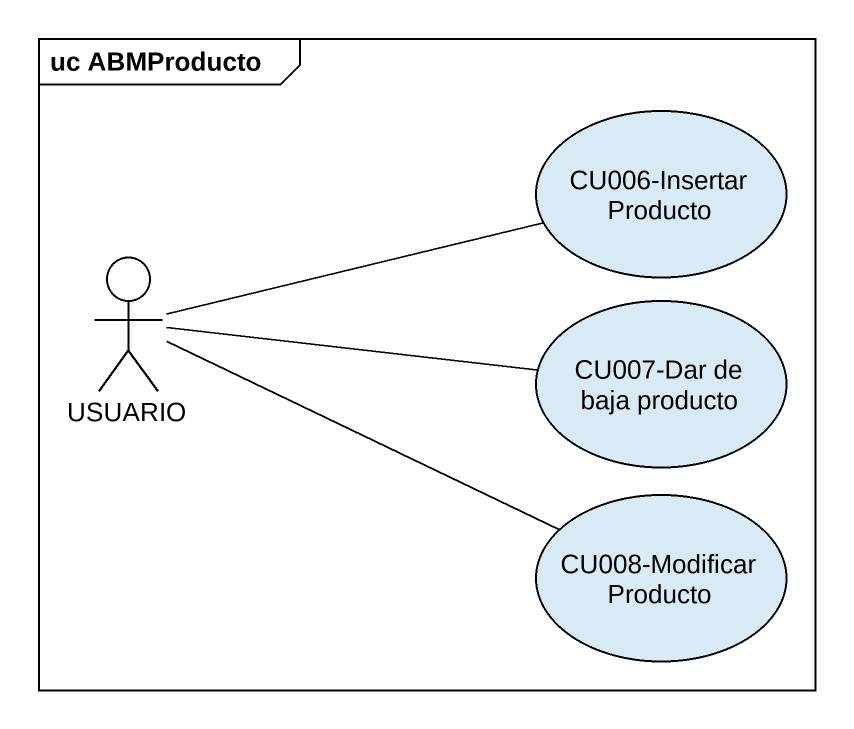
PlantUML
@startuml
mainframe uc ABMProducto
usecase "CU006-Insertar Producto" as CU006_Insertar_Producto
actor USUARIO
usecase "CU007-Dar de baja producto" as CU007_Dar_de_baja_producto
usecase "CU008-Modificar Producto" as CU008_Modificar_Producto
USUARIO -right- CU006_Insertar_Producto
USUARIO -right- CU007_Dar_de_baja_producto
USUARIO -right- CU008_Modificar_Producto
@enduml
